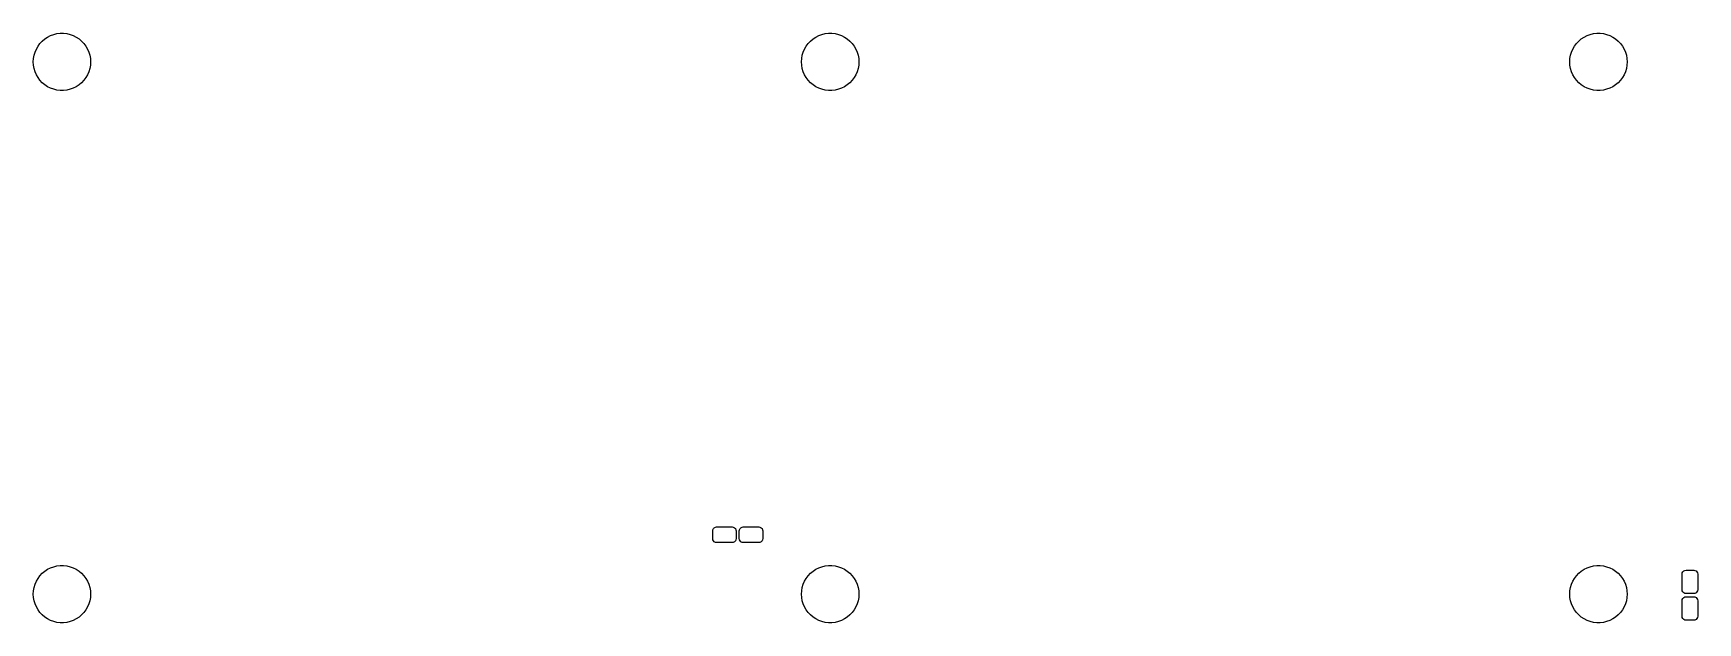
# Model space of a CAD drawing. Extents: x 27 to 190, y -122 to -64.
import ezdxf

# ---------------------------------------------------------------- set-up
doc = ezdxf.new("R2010")
doc.units = 0
doc.layers.add('BLACK', color=7, linetype='CONTINUOUS')

msp = doc.modelspace()

# ---------------------------------------------------------------- linework, layer by layer
at = {"layer": 'BLACK', "linetype": 'CONTINUOUS'}
for p, q in [((27.8551, -65.2002), (28.0785, -64.9634)), ((28.0785, -64.9634), (28.328, -64.7541)), ((28.328, -64.7541), (28.6, -64.5751)), ((28.6, -64.5751), (28.891, -64.429)), ((28.891, -64.429), (29.197, -64.3176)), ((29.197, -64.3176), (29.5138, -64.2425)), ((29.5138, -64.2425), (29.8372, -64.2047)), ((29.8372, -64.2047), (30.1628, -64.2047)), ((30.1628, -64.2047), (30.4862, -64.2425)), ((30.4862, -64.2425), (30.803, -64.3176)), ((30.803, -64.3176), (31.109, -64.429)), ((31.109, -64.429), (31.4, -64.5751)), ((31.4, -64.5751), (31.672, -64.7541)), ((31.672, -64.7541), (31.9215, -64.9634)), ((31.9215, -64.9634), (32.1449, -65.2002)), ((102.855, -65.2002), (103.079, -64.9634)), ((103.079, -64.9634), (103.328, -64.7541)), ((103.328, -64.7541), (103.6, -64.5751)), ((103.6, -64.5751), (103.891, -64.429)), ((103.891, -64.429), (104.197, -64.3176)), ((104.197, -64.3176), (104.514, -64.2425)), ((104.514, -64.2425), (104.837, -64.2047)), ((104.837, -64.2047), (105.163, -64.2047)), ((105.163, -64.2047), (105.486, -64.2425)), ((105.486, -64.2425), (105.803, -64.3176)), ((105.803, -64.3176), (106.109, -64.429)), ((106.109, -64.429), (106.4, -64.5751)), ((106.4, -64.5751), (106.672, -64.7541)), ((106.672, -64.7541), (106.921, -64.9634)), ((106.921, -64.9634), (107.145, -65.2002)), ((177.855, -65.2002), (178.079, -64.9634)), ((178.079, -64.9634), (178.328, -64.7541)), ((178.328, -64.7541), (178.6, -64.5751)), ((178.6, -64.5751), (178.891, -64.429)), ((178.891, -64.429), (179.197, -64.3176)), ((179.197, -64.3176), (179.514, -64.2425)), ((179.514, -64.2425), (179.837, -64.2047)), ((179.837, -64.2047), (180.163, -64.2047)), ((180.163, -64.2047), (180.486, -64.2425)), ((180.486, -64.2425), (180.803, -64.3176)), ((180.803, -64.3176), (181.109, -64.429)), ((181.109, -64.429), (181.4, -64.5751)), ((181.4, -64.5751), (181.672, -64.7541)), ((181.672, -64.7541), (181.921, -64.9634)), ((181.921, -64.9634), (182.145, -65.2002)), ((27.2189, -66.6749), (27.2755, -66.3543)), ((27.2755, -66.3543), (27.3689, -66.0423)), ((27.3689, -66.0423), (27.4978, -65.7434)), ((27.4978, -65.7434), (27.6606, -65.4614)), ((27.6606, -65.4614), (27.8551, -65.2002)), ((32.1449, -65.2002), (32.3394, -65.4614)), ((32.3394, -65.4614), (32.5022, -65.7434)), ((32.5022, -65.7434), (32.6311, -66.0423)), ((32.6311, -66.0423), (32.7245, -66.3543)), ((32.7245, -66.3543), (32.7811, -66.6749)), ((102.219, -66.6749), (102.275, -66.3543)), ((102.275, -66.3543), (102.369, -66.0423)), ((102.369, -66.0423), (102.498, -65.7434)), ((102.498, -65.7434), (102.661, -65.4614)), ((102.661, -65.4614), (102.855, -65.2002)), ((107.145, -65.2002), (107.339, -65.4614)), ((107.339, -65.4614), (107.502, -65.7434)), ((107.502, -65.7434), (107.631, -66.0423)), ((107.631, -66.0423), (107.725, -66.3543)), ((107.725, -66.3543), (107.781, -66.6749)), ((177.219, -66.6749), (177.275, -66.3543)), ((177.275, -66.3543), (177.369, -66.0423)), ((177.369, -66.0423), (177.498, -65.7434)), ((177.498, -65.7434), (177.661, -65.4614)), ((177.661, -65.4614), (177.855, -65.2002)), ((182.145, -65.2002), (182.339, -65.4614)), ((182.339, -65.4614), (182.502, -65.7434)), ((182.502, -65.7434), (182.631, -66.0423)), ((182.631, -66.0423), (182.725, -66.3543)), ((182.725, -66.3543), (182.781, -66.6749)), ((27.2, -67), (27.2189, -66.6749)), ((27.2189, -67.3251), (27.2, -67)), ((27.2755, -67.6457), (27.2189, -67.3251)), ((27.3689, -67.9577), (27.2755, -67.6457)), ((27.4978, -68.2566), (27.3689, -67.9577)), ((32.6311, -67.9577), (32.5022, -68.2566)), ((32.7245, -67.6457), (32.6311, -67.9577)), ((32.7811, -67.3251), (32.7245, -67.6457)), ((32.7811, -66.6749), (32.8, -67)), ((32.8, -67), (32.7811, -67.3251)), ((102.2, -67), (102.219, -66.6749)), ((102.219, -67.3251), (102.2, -67)), ((102.275, -67.6457), (102.219, -67.3251)), ((102.369, -67.9577), (102.275, -67.6457)), ((102.498, -68.2566), (102.369, -67.9577)), ((107.631, -67.9577), (107.502, -68.2566)), ((107.725, -67.6457), (107.631, -67.9577)), ((107.781, -67.3251), (107.725, -67.6457)), ((107.781, -66.6749), (107.8, -67)), ((107.8, -67), (107.781, -67.3251)), ((177.2, -67), (177.219, -66.6749)), ((177.219, -67.3251), (177.2, -67)), ((177.275, -67.6457), (177.219, -67.3251)), ((177.369, -67.9577), (177.275, -67.6457)), ((177.498, -68.2566), (177.369, -67.9577)), ((182.631, -67.9577), (182.502, -68.2566)), ((182.725, -67.6457), (182.631, -67.9577)), ((182.781, -67.3251), (182.725, -67.6457)), ((182.781, -66.6749), (182.8, -67)), ((182.8, -67), (182.781, -67.3251)), ((27.6606, -68.5386), (27.4978, -68.2566)), ((27.8551, -68.7998), (27.6606, -68.5386)), ((28.0785, -69.0366), (27.8551, -68.7998)), ((28.328, -69.2459), (28.0785, -69.0366)), ((28.6, -69.4249), (28.328, -69.2459)), ((28.891, -69.571), (28.6, -69.4249)), ((29.197, -69.6824), (28.891, -69.571)), ((29.5138, -69.7575), (29.197, -69.6824)), ((29.8372, -69.7953), (29.5138, -69.7575)), ((30.1628, -69.7953), (29.8372, -69.7953)), ((30.4862, -69.7575), (30.1628, -69.7953)), ((30.803, -69.6824), (30.4862, -69.7575)), ((31.109, -69.571), (30.803, -69.6824)), ((31.4, -69.4249), (31.109, -69.571)), ((31.672, -69.2459), (31.4, -69.4249)), ((31.9215, -69.0366), (31.672, -69.2459)), ((32.1449, -68.7998), (31.9215, -69.0366)), ((32.3394, -68.5386), (32.1449, -68.7998)), ((32.5022, -68.2566), (32.3394, -68.5386)), ((102.661, -68.5386), (102.498, -68.2566)), ((102.855, -68.7998), (102.661, -68.5386)), ((103.079, -69.0366), (102.855, -68.7998)), ((103.328, -69.2459), (103.079, -69.0366)), ((103.6, -69.4249), (103.328, -69.2459)), ((103.891, -69.571), (103.6, -69.4249)), ((104.197, -69.6824), (103.891, -69.571)), ((104.514, -69.7575), (104.197, -69.6824)), ((104.837, -69.7953), (104.514, -69.7575)), ((105.163, -69.7953), (104.837, -69.7953)), ((105.486, -69.7575), (105.163, -69.7953)), ((105.803, -69.6824), (105.486, -69.7575)), ((106.109, -69.571), (105.803, -69.6824)), ((106.4, -69.4249), (106.109, -69.571)), ((106.672, -69.2459), (106.4, -69.4249)), ((106.921, -69.0366), (106.672, -69.2459)), ((107.145, -68.7998), (106.921, -69.0366)), ((107.339, -68.5386), (107.145, -68.7998)), ((107.502, -68.2566), (107.339, -68.5386)), ((177.661, -68.5386), (177.498, -68.2566)), ((177.855, -68.7998), (177.661, -68.5386)), ((178.079, -69.0366), (177.855, -68.7998)), ((178.328, -69.2459), (178.079, -69.0366)), ((178.6, -69.4249), (178.328, -69.2459)), ((178.891, -69.571), (178.6, -69.4249)), ((179.197, -69.6824), (178.891, -69.571)), ((179.514, -69.7575), (179.197, -69.6824)), ((179.837, -69.7953), (179.514, -69.7575)), ((180.163, -69.7953), (179.837, -69.7953)), ((180.486, -69.7575), (180.163, -69.7953)), ((180.803, -69.6824), (180.486, -69.7575)), ((181.109, -69.571), (180.803, -69.6824)), ((181.4, -69.4249), (181.109, -69.571)), ((181.672, -69.2459), (181.4, -69.4249)), ((181.921, -69.0366), (181.672, -69.2459)), ((182.145, -68.7998), (181.921, -69.0366)), ((182.339, -68.5386), (182.145, -68.7998)), ((182.502, -68.2566), (182.339, -68.5386)), ((93.527, -112.819), (93.5428, -112.71)), ((93.527, -113.581), (93.527, -112.819)), ((93.5428, -113.69), (93.527, -113.581)), ((93.5428, -112.71), (93.5979, -112.598)), ((93.5979, -113.802), (93.5428, -113.69)), ((93.5979, -112.598), (93.6866, -112.509)), ((93.6866, -112.509), (93.7993, -112.454)), ((93.7993, -112.454), (93.908, -112.438)), ((93.908, -112.438), (95.432, -112.438)), ((95.432, -112.438), (95.5407, -112.454)), ((95.5407, -112.454), (95.6534, -112.509)), ((95.6534, -112.509), (95.7421, -112.598)), ((95.7421, -112.598), (95.7972, -112.71)), ((95.7972, -113.69), (95.7421, -113.802)), ((95.7972, -112.71), (95.813, -112.819)), ((95.813, -113.581), (95.7972, -113.69)), ((95.813, -112.819), (95.813, -113.581)), ((96.127, -112.819), (96.1428, -112.71)), ((96.127, -113.581), (96.127, -112.819)), ((96.1428, -113.69), (96.127, -113.581)), ((96.1428, -112.71), (96.1979, -112.598)), ((96.1979, -113.802), (96.1428, -113.69)), ((96.1979, -112.598), (96.2866, -112.509)), ((96.2866, -112.509), (96.3993, -112.454)), ((96.3993, -112.454), (96.508, -112.438)), ((96.508, -112.438), (98.032, -112.438)), ((98.032, -112.438), (98.1407, -112.454)), ((98.1407, -112.454), (98.2534, -112.509)), ((98.2534, -112.509), (98.3421, -112.598)), ((98.3421, -112.598), (98.3972, -112.71)), ((98.3972, -113.69), (98.3421, -113.802)), ((98.3972, -112.71), (98.413, -112.819)), ((98.413, -113.581), (98.3972, -113.69)), ((98.413, -112.819), (98.413, -113.581)), ((93.6866, -113.891), (93.5979, -113.802)), ((93.7993, -113.946), (93.6866, -113.891)), ((93.908, -113.962), (93.7993, -113.946)), ((95.432, -113.962), (93.908, -113.962)), ((95.5407, -113.946), (95.432, -113.962)), ((95.6534, -113.891), (95.5407, -113.946)), ((95.7421, -113.802), (95.6534, -113.891)), ((96.2866, -113.891), (96.1979, -113.802)), ((96.3993, -113.946), (96.2866, -113.891)), ((96.508, -113.962), (96.3993, -113.946)), ((98.032, -113.962), (96.508, -113.962)), ((98.1407, -113.946), (98.032, -113.962)), ((98.2534, -113.891), (98.1407, -113.946)), ((98.3421, -113.802), (98.2534, -113.891)), ((27.8551, -117.2), (28.0785, -116.963)), ((28.0785, -116.963), (28.328, -116.754)), ((28.328, -116.754), (28.6, -116.575)), ((28.6, -116.575), (28.891, -116.429)), ((28.891, -116.429), (29.197, -116.318)), ((29.197, -116.318), (29.5138, -116.243)), ((29.5138, -116.243), (29.8372, -116.205)), ((29.8372, -116.205), (30.1628, -116.205)), ((30.1628, -116.205), (30.4862, -116.243)), ((30.4862, -116.243), (30.803, -116.318)), ((30.803, -116.318), (31.109, -116.429)), ((31.109, -116.429), (31.4, -116.575)), ((31.4, -116.575), (31.672, -116.754)), ((31.672, -116.754), (31.9215, -116.963)), ((31.9215, -116.963), (32.1449, -117.2)), ((102.855, -117.2), (103.079, -116.963)), ((103.079, -116.963), (103.328, -116.754)), ((103.328, -116.754), (103.6, -116.575)), ((103.6, -116.575), (103.891, -116.429)), ((103.891, -116.429), (104.197, -116.318)), ((104.197, -116.318), (104.514, -116.243)), ((104.514, -116.243), (104.837, -116.205)), ((104.837, -116.205), (105.163, -116.205)), ((105.163, -116.205), (105.486, -116.243)), ((105.486, -116.243), (105.803, -116.318)), ((105.803, -116.318), (106.109, -116.429)), ((106.109, -116.429), (106.4, -116.575)), ((106.4, -116.575), (106.672, -116.754)), ((106.672, -116.754), (106.921, -116.963)), ((106.921, -116.963), (107.145, -117.2)), ((177.855, -117.2), (178.079, -116.963)), ((178.079, -116.963), (178.328, -116.754)), ((178.328, -116.754), (178.6, -116.575)), ((178.6, -116.575), (178.891, -116.429)), ((178.891, -116.429), (179.197, -116.318)), ((179.197, -116.318), (179.514, -116.243)), ((179.514, -116.243), (179.837, -116.205)), ((179.837, -116.205), (180.163, -116.205)), ((180.163, -116.205), (180.486, -116.243)), ((180.486, -116.243), (180.803, -116.318)), ((180.803, -116.318), (181.109, -116.429)), ((181.109, -116.429), (181.4, -116.575)), ((181.4, -116.575), (181.672, -116.754)), ((181.672, -116.754), (181.921, -116.963)), ((181.921, -116.963), (182.145, -117.2)), ((188.168, -117.044), (188.184, -116.935)), ((188.184, -116.935), (188.239, -116.823)), ((188.239, -116.823), (188.328, -116.734)), ((188.328, -116.734), (188.44, -116.679)), ((188.44, -116.679), (188.549, -116.663)), ((188.549, -116.663), (189.311, -116.663)), ((189.311, -116.663), (189.42, -116.679)), ((189.42, -116.679), (189.532, -116.734)), ((189.532, -116.734), (189.621, -116.823)), ((189.621, -116.823), (189.676, -116.935)), ((189.676, -116.935), (189.692, -117.044)), ((27.2189, -118.675), (27.2755, -118.354)), ((27.2755, -118.354), (27.3689, -118.042)), ((27.3689, -118.042), (27.4978, -117.743)), ((27.4978, -117.743), (27.6606, -117.461)), ((27.6606, -117.461), (27.8551, -117.2)), ((32.1449, -117.2), (32.3394, -117.461)), ((32.3394, -117.461), (32.5022, -117.743)), ((32.5022, -117.743), (32.6311, -118.042)), ((32.6311, -118.042), (32.7245, -118.354)), ((32.7245, -118.354), (32.7811, -118.675)), ((102.219, -118.675), (102.275, -118.354)), ((102.275, -118.354), (102.369, -118.042)), ((102.369, -118.042), (102.498, -117.743)), ((102.498, -117.743), (102.661, -117.461)), ((102.661, -117.461), (102.855, -117.2)), ((107.145, -117.2), (107.339, -117.461)), ((107.339, -117.461), (107.502, -117.743)), ((107.502, -117.743), (107.631, -118.042)), ((107.631, -118.042), (107.725, -118.354)), ((107.725, -118.354), (107.781, -118.675)), ((177.219, -118.675), (177.275, -118.354)), ((177.275, -118.354), (177.369, -118.042)), ((177.369, -118.042), (177.498, -117.743)), ((177.498, -117.743), (177.661, -117.461)), ((177.661, -117.461), (177.855, -117.2)), ((182.145, -117.2), (182.339, -117.461)), ((182.339, -117.461), (182.502, -117.743)), ((182.502, -117.743), (182.631, -118.042)), ((182.631, -118.042), (182.725, -118.354)), ((182.725, -118.354), (182.781, -118.675)), ((188.168, -118.568), (188.168, -117.044)), ((188.184, -118.677), (188.168, -118.568)), ((189.692, -118.568), (189.676, -118.677)), ((189.692, -117.044), (189.692, -118.568)), ((27.2, -119), (27.2189, -118.675)), ((27.2189, -119.325), (27.2, -119)), ((27.2755, -119.646), (27.2189, -119.325)), ((27.3689, -119.958), (27.2755, -119.646)), ((27.4978, -120.257), (27.3689, -119.958)), ((32.6311, -119.958), (32.5022, -120.257)), ((32.7245, -119.646), (32.6311, -119.958)), ((32.7811, -119.325), (32.7245, -119.646)), ((32.7811, -118.675), (32.8, -119)), ((32.8, -119), (32.7811, -119.325)), ((102.2, -119), (102.219, -118.675)), ((102.219, -119.325), (102.2, -119)), ((102.275, -119.646), (102.219, -119.325)), ((102.369, -119.958), (102.275, -119.646)), ((102.498, -120.257), (102.369, -119.958)), ((107.631, -119.958), (107.502, -120.257)), ((107.725, -119.646), (107.631, -119.958)), ((107.781, -119.325), (107.725, -119.646)), ((107.781, -118.675), (107.8, -119)), ((107.8, -119), (107.781, -119.325)), ((177.2, -119), (177.219, -118.675)), ((177.219, -119.325), (177.2, -119)), ((177.275, -119.646), (177.219, -119.325)), ((177.369, -119.958), (177.275, -119.646)), ((177.498, -120.257), (177.369, -119.958)), ((182.631, -119.958), (182.502, -120.257)), ((182.725, -119.646), (182.631, -119.958)), ((182.781, -119.325), (182.725, -119.646)), ((182.781, -118.675), (182.8, -119)), ((182.8, -119), (182.781, -119.325)), ((188.168, -119.644), (188.184, -119.535)), ((188.168, -121.168), (188.168, -119.644)), ((188.239, -118.789), (188.184, -118.677)), ((188.184, -119.535), (188.239, -119.423)), ((188.328, -118.878), (188.239, -118.789)), ((188.239, -119.423), (188.328, -119.334)), ((188.44, -118.933), (188.328, -118.878)), ((188.328, -119.334), (188.44, -119.279)), ((188.549, -118.949), (188.44, -118.933)), ((188.44, -119.279), (188.549, -119.263)), ((189.311, -118.949), (188.549, -118.949)), ((188.549, -119.263), (189.311, -119.263)), ((189.42, -118.933), (189.311, -118.949)), ((189.311, -119.263), (189.42, -119.279)), ((189.532, -118.878), (189.42, -118.933)), ((189.42, -119.279), (189.532, -119.334)), ((189.621, -118.789), (189.532, -118.878)), ((189.532, -119.334), (189.621, -119.423)), ((189.676, -118.677), (189.621, -118.789)), ((189.621, -119.423), (189.676, -119.535)), ((189.676, -119.535), (189.692, -119.644)), ((189.692, -119.644), (189.692, -121.168)), ((27.6606, -120.539), (27.4978, -120.257)), ((27.8551, -120.8), (27.6606, -120.539)), ((28.0785, -121.037), (27.8551, -120.8)), ((28.328, -121.246), (28.0785, -121.037)), ((28.6, -121.425), (28.328, -121.246)), ((28.891, -121.571), (28.6, -121.425)), ((29.197, -121.682), (28.891, -121.571)), ((29.5138, -121.757), (29.197, -121.682)), ((29.8372, -121.795), (29.5138, -121.757)), ((30.1628, -121.795), (29.8372, -121.795)), ((30.4862, -121.757), (30.1628, -121.795)), ((30.803, -121.682), (30.4862, -121.757)), ((31.109, -121.571), (30.803, -121.682)), ((31.4, -121.425), (31.109, -121.571)), ((31.672, -121.246), (31.4, -121.425)), ((31.9215, -121.037), (31.672, -121.246)), ((32.1449, -120.8), (31.9215, -121.037)), ((32.3394, -120.539), (32.1449, -120.8)), ((32.5022, -120.257), (32.3394, -120.539)), ((102.661, -120.539), (102.498, -120.257)), ((102.855, -120.8), (102.661, -120.539)), ((103.079, -121.037), (102.855, -120.8)), ((103.328, -121.246), (103.079, -121.037)), ((103.6, -121.425), (103.328, -121.246)), ((103.891, -121.571), (103.6, -121.425)), ((104.197, -121.682), (103.891, -121.571)), ((104.514, -121.757), (104.197, -121.682)), ((104.837, -121.795), (104.514, -121.757)), ((105.163, -121.795), (104.837, -121.795)), ((105.486, -121.757), (105.163, -121.795)), ((105.803, -121.682), (105.486, -121.757)), ((106.109, -121.571), (105.803, -121.682)), ((106.4, -121.425), (106.109, -121.571)), ((106.672, -121.246), (106.4, -121.425)), ((106.921, -121.037), (106.672, -121.246)), ((107.145, -120.8), (106.921, -121.037)), ((107.339, -120.539), (107.145, -120.8)), ((107.502, -120.257), (107.339, -120.539)), ((177.661, -120.539), (177.498, -120.257)), ((177.855, -120.8), (177.661, -120.539)), ((178.079, -121.037), (177.855, -120.8)), ((178.328, -121.246), (178.079, -121.037)), ((178.6, -121.425), (178.328, -121.246)), ((178.891, -121.571), (178.6, -121.425)), ((179.197, -121.682), (178.891, -121.571)), ((179.514, -121.757), (179.197, -121.682)), ((179.837, -121.795), (179.514, -121.757)), ((180.163, -121.795), (179.837, -121.795)), ((180.486, -121.757), (180.163, -121.795)), ((180.803, -121.682), (180.486, -121.757)), ((181.109, -121.571), (180.803, -121.682)), ((181.4, -121.425), (181.109, -121.571)), ((181.672, -121.246), (181.4, -121.425)), ((181.921, -121.037), (181.672, -121.246)), ((182.145, -120.8), (181.921, -121.037)), ((182.339, -120.539), (182.145, -120.8)), ((182.502, -120.257), (182.339, -120.539)), ((188.184, -121.277), (188.168, -121.168)), ((188.239, -121.389), (188.184, -121.277)), ((188.328, -121.478), (188.239, -121.389)), ((188.44, -121.533), (188.328, -121.478)), ((188.549, -121.549), (188.44, -121.533)), ((189.311, -121.549), (188.549, -121.549)), ((189.42, -121.533), (189.311, -121.549)), ((189.532, -121.478), (189.42, -121.533)), ((189.621, -121.389), (189.532, -121.478)), ((189.676, -121.277), (189.621, -121.389)), ((189.692, -121.168), (189.676, -121.277))]:
    msp.add_line(p, q, dxfattribs=at)

doc.saveas('drawing.dxf')
